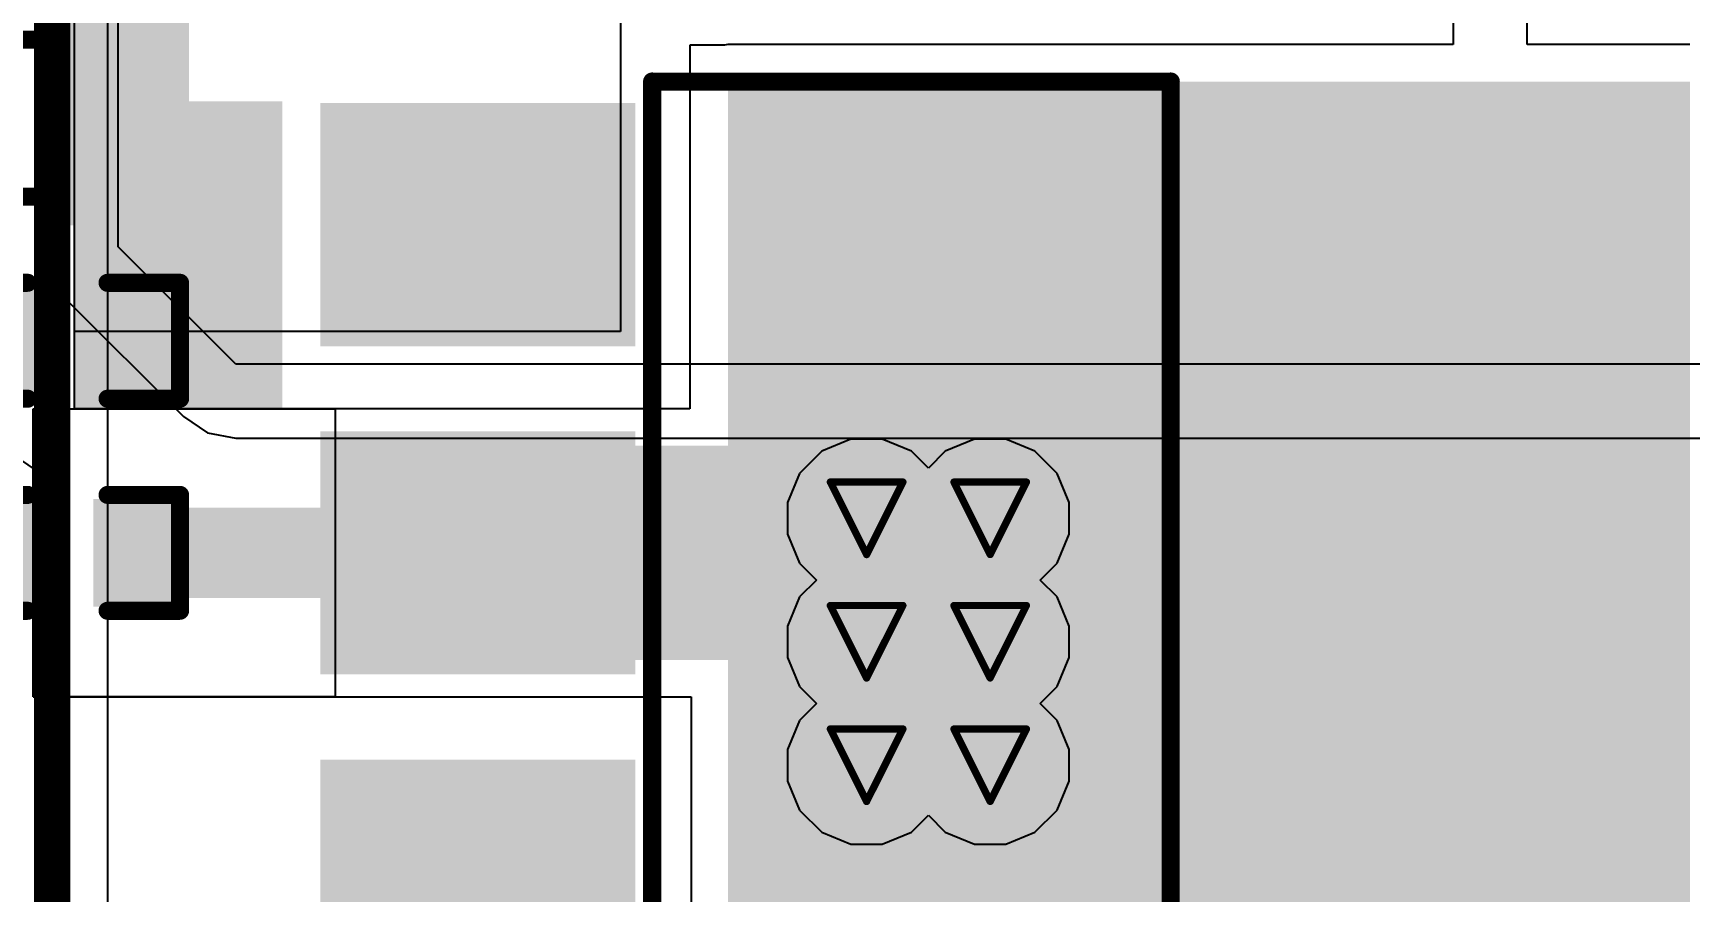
# Model space of a CAD drawing. Header units: inches. Extents: x -6 to 385, y -2 to 98.
# Drawn here: x 4.38 to 15.98, y 12.99 to 19.01 of the extents above; entities that cross this region are included whole.
import ezdxf

# ---------------------------------------------------------------- set-up
doc = ezdxf.new("R2010")
doc.units = ezdxf.units.IN
for name, color, linetype in [('Bottom Layer', 5, 'Continuous'), ('Bottom Overlay', 54, 'Continuous'), ('Bottom Paste', 16, 'Continuous'), ('Bottom Solder', 6, 'Continuous'), ('Drill Drawing', 1, 'Continuous'), ('Layer 1', 16, 'Continuous'), ('Layer 2', 76, 'Continuous'), ('Top Layer', 1, 'Continuous'), ('Top Solder', 216, 'Continuous'), ('Via Holes', 16, 'Continuous')]:
    doc.layers.add(name, color=color, linetype=linetype)
doc.styles.add('Arial', font='', dxfattribs={"height": 0.2})
doc.styles.get('Arial').set_extended_font_data('Arial')

# ---------------------------------------------------------------- blocks, each defined once
blk = doc.blocks.new('SOT__223_B_14')
at = {"layer": 'Bottom Layer'}
for points in [[(-3.05, 4.05), (-1.55, 4.05), (-1.55, 2.05), (-3.05, 2.05)], [(-0.75, 4.05), (0.75, 4.05), (0.75, 2.05), (-0.75, 2.05)], [(1.55, 4.05), (3.05, 4.05), (3.05, 2.05), (1.55, 2.05)], [(-1.9, -2.05), (1.9, -2.05), (1.9, -4.05), (-1.9, -4.05)]]:
    blk.add_hatch(color=5, dxfattribs=at).paths.add_polyline_path(points)
at = {"layer": 'Bottom Paste'}
for points in [[(-3.05, 4.05), (-1.55, 4.05), (-1.55, 2.05), (-3.05, 2.05)], [(-0.75, 4.05), (0.75, 4.05), (0.75, 2.05), (-0.75, 2.05)], [(1.55, 4.05), (3.05, 4.05), (3.05, 2.05), (1.55, 2.05)], [(-1.9, -2.05), (1.9, -2.05), (1.9, -4.05), (-1.9, -4.05)]]:
    blk.add_hatch(color=16, dxfattribs=at).paths.add_polyline_path(points)
at = {"layer": 'Bottom Solder'}
for points in [[(-3.152, 4.152), (-1.448, 4.152), (-1.448, 1.948), (-3.152, 1.948)], [(-0.852, 4.152), (0.852, 4.152), (0.852, 1.948), (-0.852, 1.948)], [(1.448, 4.152), (3.152, 4.152), (3.152, 1.948), (1.448, 1.948)], [(-2.002, -1.948), (2.002, -1.948), (2.002, -4.152), (-2.002, -4.152)]]:
    blk.add_hatch(color=6, dxfattribs=at).paths.add_polyline_path(points)
at = {"layer": 'Bottom Overlay'}
for points in [[(-3.353, 3.2, 0.2, 0.2, 0), (-3.353, 2.946, 0.2, 0.2, 0)], [(-3.353, 3.2, 0.2, 0.2, 0), (-3.226, 3.073, 0.2, 0.2, 0)], [(-3.226, 3.073, 0.2, 0.2, 0), (-3.353, 2.946, 0.2, 0.2, 0)], [(-3.302, 1.829, 0.127, 0.127, 0), (-3.302, -1.803, 0.127, 0.127, 0)], [(-3.302, 1.829, 0.127, 0.127, 0), (3.302, 1.829, 0.127, 0.127, 0)], [(3.302, 1.829, 0.127, 0.127, 0), (3.302, -1.803, 0.127, 0.127, 0)], [(-3.302, -1.803, 0.127, 0.127, 0), (3.302, -1.803, 0.127, 0.127, 0)]]:
    blk.add_lwpolyline(points, format="xyseb", dxfattribs=at)
for points in [[(-3.403, 3.2, 0.1, 0.1, 1), (-3.303, 3.2, 0.1, 0.1, 1)], [(-3.403, 3.2, 0.1, 0.1, 1), (-3.303, 3.2, 0.1, 0.1, 1)], [(-3.276, 3.073, 0.1, 0.1, 1), (-3.176, 3.073, 0.1, 0.1, 1)], [(-3.276, 3.073, 0.1, 0.1, 1), (-3.176, 3.073, 0.1, 0.1, 1)], [(-3.403, 2.946, 0.1, 0.1, 1), (-3.303, 2.946, 0.1, 0.1, 1)], [(-3.403, 2.946, 0.1, 0.1, 1), (-3.303, 2.946, 0.1, 0.1, 1)], [(-3.334, 1.829, 0.0635, 0.0635, 1), (-3.27, 1.829, 0.0635, 0.0635, 1)], [(-3.334, 1.829, 0.0635, 0.0635, 1), (-3.27, 1.829, 0.0635, 0.0635, 1)], [(3.27, 1.829, 0.0635, 0.0635, 1), (3.334, 1.829, 0.0635, 0.0635, 1)], [(3.27, 1.829, 0.0635, 0.0635, 1), (3.334, 1.829, 0.0635, 0.0635, 1)], [(-3.334, -1.803, 0.0635, 0.0635, 1), (-3.27, -1.803, 0.0635, 0.0635, 1)], [(-3.334, -1.803, 0.0635, 0.0635, 1), (-3.27, -1.803, 0.0635, 0.0635, 1)], [(3.27, -1.803, 0.0635, 0.0635, 1), (3.334, -1.803, 0.0635, 0.0635, 1)], [(3.27, -1.803, 0.0635, 0.0635, 1), (3.334, -1.803, 0.0635, 0.0635, 1)]]:
    blk.add_lwpolyline(points, format="xyseb", close=True, dxfattribs=at)
blk = doc.blocks.new('C___0402_B_94')
at = {"layer": 'Bottom Layer'}
for points in [[(-0.241, 0.317), (-0.241, -0.318), (-0.699, -0.318), (-0.699, 0.317)], [(0.699, 0.317), (0.699, -0.318), (0.241, -0.318), (0.241, 0.317)]]:
    blk.add_hatch(color=5, dxfattribs=at).paths.add_polyline_path(points)
at = {"layer": 'Bottom Paste'}
for points in [[(-0.241, 0.317), (-0.241, -0.318), (-0.699, -0.318), (-0.699, 0.317)], [(0.699, 0.317), (0.699, -0.318), (0.241, -0.318), (0.241, 0.317)]]:
    blk.add_hatch(color=16, dxfattribs=at).paths.add_polyline_path(points)
at = {"layer": 'Bottom Solder'}
for points in [[(-0.181, 0.377), (-0.181, -0.377), (-0.758, -0.377), (-0.758, 0.377)], [(0.759, 0.377), (0.759, -0.377), (0.181, -0.377), (0.181, 0.377)]]:
    blk.add_hatch(color=6, dxfattribs=at).paths.add_polyline_path(points)
at = {"layer": 'Bottom Overlay'}
for points in [[(-0.787, 0.406, 0.127, 0.127, 0), (-0.787, -0.406, 0.127, 0.127, 0)], [(-0.787, 0.406, 0.127, 0.127, 0), (-0.279, 0.406, 0.127, 0.127, 0)], [(0.279, 0.406, 0.127, 0.127, 0), (0.787, 0.406, 0.127, 0.127, 0)], [(0.787, -0.406, 0.127, 0.127, 0), (0.787, 0.406, 0.127, 0.127, 0)], [(-0.787, -0.406, 0.127, 0.127, 0), (-0.279, -0.406, 0.127, 0.127, 0)], [(0.279, -0.406, 0.127, 0.127, 0), (0.787, -0.406, 0.127, 0.127, 0)]]:
    blk.add_lwpolyline(points, format="xyseb", dxfattribs=at)
for points in [[(-0.819, 0.406, 0.0635, 0.0635, 1), (-0.756, 0.406, 0.0635, 0.0635, 1)], [(-0.819, 0.406, 0.0635, 0.0635, 1), (-0.756, 0.406, 0.0635, 0.0635, 1)], [(-0.311, 0.406, 0.0635, 0.0635, 1), (-0.248, 0.406, 0.0635, 0.0635, 1)], [(0.248, 0.406, 0.0635, 0.0635, 1), (0.311, 0.406, 0.0635, 0.0635, 1)], [(0.756, 0.406, 0.0635, 0.0635, 1), (0.819, 0.406, 0.0635, 0.0635, 1)], [(0.756, 0.406, 0.0635, 0.0635, 1), (0.819, 0.406, 0.0635, 0.0635, 1)], [(-0.819, -0.406, 0.0635, 0.0635, 1), (-0.756, -0.406, 0.0635, 0.0635, 1)], [(-0.819, -0.406, 0.0635, 0.0635, 1), (-0.756, -0.406, 0.0635, 0.0635, 1)], [(-0.311, -0.406, 0.0635, 0.0635, 1), (-0.248, -0.406, 0.0635, 0.0635, 1)], [(0.248, -0.406, 0.0635, 0.0635, 1), (0.311, -0.406, 0.0635, 0.0635, 1)], [(0.756, -0.406, 0.0635, 0.0635, 1), (0.819, -0.406, 0.0635, 0.0635, 1)], [(0.756, -0.406, 0.0635, 0.0635, 1), (0.819, -0.406, 0.0635, 0.0635, 1)]]:
    blk.add_lwpolyline(points, format="xyseb", close=True, dxfattribs=at)
blk = doc.blocks.new('T____0603_B_95')
at = {"layer": 'Bottom Layer'}
for points in [[(-1.02, 0.65), (-0.32, 0.65), (-0.32, -0.65), (-1.02, -0.65)], [(0.32, 0.65), (1.02, 0.65), (1.02, -0.65), (0.32, -0.65)]]:
    blk.add_hatch(color=5, dxfattribs=at).paths.add_polyline_path(points)
at = {"layer": 'Bottom Paste'}
for points in [[(-1.02, 0.65), (-0.32, 0.65), (-0.32, -0.65), (-1.02, -0.65)], [(0.32, 0.65), (1.02, 0.65), (1.02, -0.65), (0.32, -0.65)]]:
    blk.add_hatch(color=16, dxfattribs=at).paths.add_polyline_path(points)
at = {"layer": 'Bottom Solder'}
for points in [[(-1.122, 0.752), (-0.218, 0.752), (-0.218, -0.752), (-1.122, -0.752)], [(0.218, 0.752), (1.122, 0.752), (1.122, -0.752), (0.218, -0.752)]]:
    blk.add_hatch(color=6, dxfattribs=at).paths.add_polyline_path(points)
at = {"layer": 'Bottom Overlay'}
for points in [[(0.155, 0.55, 0.127, 0.127, 0), (-0.145, 0.55, 0.127, 0.127, 0)], [(0.155, -0.55, 0.127, 0.127, 0), (-0.145, -0.55, 0.127, 0.127, 0)]]:
    blk.add_lwpolyline(points, format="xyseb", dxfattribs=at)
for points in [[(-0.177, 0.55, 0.0635, 0.0635, 1), (-0.113, 0.55, 0.0635, 0.0635, 1)], [(0.123, 0.55, 0.0635, 0.0635, 1), (0.187, 0.55, 0.0635, 0.0635, 1)], [(-0.177, -0.55, 0.0635, 0.0635, 1), (-0.113, -0.55, 0.0635, 0.0635, 1)], [(0.123, -0.55, 0.0635, 0.0635, 1), (0.187, -0.55, 0.0635, 0.0635, 1)]]:
    blk.add_lwpolyline(points, format="xyseb", close=True, dxfattribs=at)
at = {"layer": 'Bottom Overlay', "style": 'Arial', "text_generation_flag": 2}
blk.add_text('+', height=0.635, rotation=180, dxfattribs=at).set_placement((-1.329, -0.87))
blk = doc.blocks.new('C___0402_B_96')
at = {"layer": 'Bottom Layer'}
for points in [[(-0.241, 0.317), (-0.241, -0.318), (-0.699, -0.318), (-0.699, 0.317)], [(0.699, 0.317), (0.699, -0.318), (0.241, -0.318), (0.241, 0.317)]]:
    blk.add_hatch(color=5, dxfattribs=at).paths.add_polyline_path(points)
at = {"layer": 'Bottom Paste'}
for points in [[(-0.241, 0.317), (-0.241, -0.318), (-0.699, -0.318), (-0.699, 0.317)], [(0.699, 0.317), (0.699, -0.318), (0.241, -0.318), (0.241, 0.317)]]:
    blk.add_hatch(color=16, dxfattribs=at).paths.add_polyline_path(points)
at = {"layer": 'Bottom Solder'}
for points in [[(-0.181, 0.377), (-0.181, -0.377), (-0.758, -0.377), (-0.758, 0.377)], [(0.758, 0.377), (0.758, -0.377), (0.181, -0.377), (0.181, 0.377)]]:
    blk.add_hatch(color=6, dxfattribs=at).paths.add_polyline_path(points)
at = {"layer": 'Bottom Overlay'}
for points in [[(-0.787, -0.406, 0.127, 0.127, 0), (-0.787, 0.406, 0.127, 0.127, 0)], [(-0.787, 0.406, 0.127, 0.127, 0), (-0.279, 0.406, 0.127, 0.127, 0)], [(0.279, 0.406, 0.127, 0.127, 0), (0.787, 0.406, 0.127, 0.127, 0)], [(0.787, -0.406, 0.127, 0.127, 0), (0.787, 0.406, 0.127, 0.127, 0)], [(-0.787, -0.406, 0.127, 0.127, 0), (-0.279, -0.406, 0.127, 0.127, 0)], [(0.279, -0.406, 0.127, 0.127, 0), (0.787, -0.406, 0.127, 0.127, 0)]]:
    blk.add_lwpolyline(points, format="xyseb", dxfattribs=at)
for points in [[(-0.819, 0.406, 0.0635, 0.0635, 1), (-0.756, 0.406, 0.0635, 0.0635, 1)], [(-0.819, 0.406, 0.0635, 0.0635, 1), (-0.756, 0.406, 0.0635, 0.0635, 1)], [(-0.311, 0.406, 0.0635, 0.0635, 1), (-0.248, 0.406, 0.0635, 0.0635, 1)], [(0.248, 0.406, 0.0635, 0.0635, 1), (0.311, 0.406, 0.0635, 0.0635, 1)], [(0.756, 0.406, 0.0635, 0.0635, 1), (0.819, 0.406, 0.0635, 0.0635, 1)], [(0.756, 0.406, 0.0635, 0.0635, 1), (0.819, 0.406, 0.0635, 0.0635, 1)], [(-0.819, -0.406, 0.0635, 0.0635, 1), (-0.756, -0.406, 0.0635, 0.0635, 1)], [(-0.819, -0.406, 0.0635, 0.0635, 1), (-0.756, -0.406, 0.0635, 0.0635, 1)], [(-0.311, -0.406, 0.0635, 0.0635, 1), (-0.248, -0.406, 0.0635, 0.0635, 1)], [(0.248, -0.406, 0.0635, 0.0635, 1), (0.311, -0.406, 0.0635, 0.0635, 1)], [(0.756, -0.406, 0.0635, 0.0635, 1), (0.819, -0.406, 0.0635, 0.0635, 1)], [(0.756, -0.406, 0.0635, 0.0635, 1), (0.819, -0.406, 0.0635, 0.0635, 1)]]:
    blk.add_lwpolyline(points, format="xyseb", close=True, dxfattribs=at)

msp = doc.modelspace()

# ---------------------------------------------------------------- hatches: boundary and pattern name
at = {"layer": 'Bottom Layer'}
for points in [[(9.243, 12.065), (15.55, 12.065), (15.55, 18.669), (9.243, 18.669)], [(12.649, 9.664), (15.98, 9.664), (15.98, 18.669), (12.649, 18.669)], [(4.667, 16.376), (6.121, 16.376), (6.121, 18.53), (4.667, 18.53)], [(6.491, 14.617), (13.967, 14.617), (13.967, 16.117), (6.491, 16.117)], [(5.088, 15.05), (7.491, 15.05), (7.491, 15.684), (5.088, 15.684)]]:
    msp.add_hatch(color=5, dxfattribs=at).paths.add_polyline_path(points)
h = msp.add_hatch(color=5, dxfattribs=at)
edge = h.paths.add_edge_path()
edge.add_arc((10.214, 15.609), 0.3, 0, 360)
h = msp.add_hatch(color=5, dxfattribs=at)
edge = h.paths.add_edge_path()
edge.add_arc((11.079, 15.609), 0.3, 0, 360)
h = msp.add_hatch(color=5, dxfattribs=at)
edge = h.paths.add_edge_path()
edge.add_arc((10.214, 14.744), 0.3, 0, 360)
h = msp.add_hatch(color=5, dxfattribs=at)
edge = h.paths.add_edge_path()
edge.add_arc((11.079, 14.744), 0.3, 0, 360)
h = msp.add_hatch(color=5, dxfattribs=at)
edge = h.paths.add_edge_path()
edge.add_arc((10.214, 13.879), 0.3, 0, 360)
h = msp.add_hatch(color=5, dxfattribs=at)
edge = h.paths.add_edge_path()
edge.add_arc((11.079, 13.879), 0.3, 0, 360)
at = {"layer": 'Bottom Solder'}
h = msp.add_hatch(color=6, dxfattribs=at)
edge = h.paths.add_edge_path()
edge.add_arc((10.214, 15.609), 0.402, 0, 360)
h = msp.add_hatch(color=6, dxfattribs=at)
edge = h.paths.add_edge_path()
edge.add_arc((11.079, 15.609), 0.402, 0, 360)
h = msp.add_hatch(color=6, dxfattribs=at)
edge = h.paths.add_edge_path()
edge.add_arc((10.214, 14.744), 0.402, 0, 360)
h = msp.add_hatch(color=6, dxfattribs=at)
edge = h.paths.add_edge_path()
edge.add_arc((11.079, 14.744), 0.402, 0, 360)
h = msp.add_hatch(color=6, dxfattribs=at)
edge = h.paths.add_edge_path()
edge.add_arc((10.214, 13.879), 0.402, 0, 360)
h = msp.add_hatch(color=6, dxfattribs=at)
edge = h.paths.add_edge_path()
edge.add_arc((11.079, 13.879), 0.402, 0, 360)
at = {"layer": 'Layer 1'}
h = msp.add_hatch(color=16, dxfattribs=at)
edge = h.paths.add_edge_path()
edge.add_arc((10.214, 15.609), 0.3, 0, 360)
h = msp.add_hatch(color=16, dxfattribs=at)
edge = h.paths.add_edge_path()
edge.add_arc((11.079, 15.609), 0.3, 0, 360)
h = msp.add_hatch(color=16, dxfattribs=at)
edge = h.paths.add_edge_path()
edge.add_arc((10.214, 14.744), 0.3, 0, 360)
h = msp.add_hatch(color=16, dxfattribs=at)
edge = h.paths.add_edge_path()
edge.add_arc((11.079, 14.744), 0.3, 0, 360)
h = msp.add_hatch(color=16, dxfattribs=at)
edge = h.paths.add_edge_path()
edge.add_arc((10.214, 13.879), 0.3, 0, 360)
h = msp.add_hatch(color=16, dxfattribs=at)
edge = h.paths.add_edge_path()
edge.add_arc((11.079, 13.879), 0.3, 0, 360)
at = {"layer": 'Layer 2'}
h = msp.add_hatch(color=76, dxfattribs=at)
edge = h.paths.add_edge_path()
edge.add_arc((10.214, 15.609), 0.3, 0, 360)
h = msp.add_hatch(color=76, dxfattribs=at)
edge = h.paths.add_edge_path()
edge.add_arc((11.079, 15.609), 0.3, 0, 360)
h = msp.add_hatch(color=76, dxfattribs=at)
edge = h.paths.add_edge_path()
edge.add_arc((10.214, 14.744), 0.3, 0, 360)
h = msp.add_hatch(color=76, dxfattribs=at)
edge = h.paths.add_edge_path()
edge.add_arc((11.079, 14.744), 0.3, 0, 360)
h = msp.add_hatch(color=76, dxfattribs=at)
edge = h.paths.add_edge_path()
edge.add_arc((10.214, 13.879), 0.3, 0, 360)
h = msp.add_hatch(color=76, dxfattribs=at)
edge = h.paths.add_edge_path()
edge.add_arc((11.079, 13.879), 0.3, 0, 360)
at = {"layer": 'Top Layer'}
h = msp.add_hatch(color=1, dxfattribs=at)
edge = h.paths.add_edge_path()
edge.add_arc((10.214, 15.609), 0.3, 0, 360)
h = msp.add_hatch(color=1, dxfattribs=at)
edge = h.paths.add_edge_path()
edge.add_arc((11.079, 15.609), 0.3, 0, 360)
h = msp.add_hatch(color=1, dxfattribs=at)
edge = h.paths.add_edge_path()
edge.add_arc((10.214, 14.744), 0.3, 0, 360)
h = msp.add_hatch(color=1, dxfattribs=at)
edge = h.paths.add_edge_path()
edge.add_arc((11.079, 14.744), 0.3, 0, 360)
h = msp.add_hatch(color=1, dxfattribs=at)
edge = h.paths.add_edge_path()
edge.add_arc((10.214, 13.879), 0.3, 0, 360)
h = msp.add_hatch(color=1, dxfattribs=at)
edge = h.paths.add_edge_path()
edge.add_arc((11.079, 13.879), 0.3, 0, 360)
at = {"layer": 'Top Solder'}
h = msp.add_hatch(color=216, dxfattribs=at)
edge = h.paths.add_edge_path()
edge.add_arc((10.214, 15.609), 0.402, 0, 360)
h = msp.add_hatch(color=216, dxfattribs=at)
edge = h.paths.add_edge_path()
edge.add_arc((11.079, 15.609), 0.402, 0, 360)
h = msp.add_hatch(color=216, dxfattribs=at)
edge = h.paths.add_edge_path()
edge.add_arc((10.214, 14.744), 0.402, 0, 360)
h = msp.add_hatch(color=216, dxfattribs=at)
edge = h.paths.add_edge_path()
edge.add_arc((11.079, 14.744), 0.402, 0, 360)
h = msp.add_hatch(color=216, dxfattribs=at)
edge = h.paths.add_edge_path()
edge.add_arc((10.214, 13.879), 0.402, 0, 360)
h = msp.add_hatch(color=216, dxfattribs=at)
edge = h.paths.add_edge_path()
edge.add_arc((11.079, 13.879), 0.402, 0, 360)
at = {"layer": 'Via Holes'}
h = msp.add_hatch(color=7, dxfattribs=at)
edge = h.paths.add_edge_path()
edge.add_arc((10.214, 15.609), 0.15, 0, 360)
h = msp.add_hatch(color=7, dxfattribs=at)
edge = h.paths.add_edge_path()
edge.add_arc((11.079, 15.609), 0.15, 0, 360)
h = msp.add_hatch(color=7, dxfattribs=at)
edge = h.paths.add_edge_path()
edge.add_arc((10.214, 14.744), 0.15, 0, 360)
h = msp.add_hatch(color=7, dxfattribs=at)
edge = h.paths.add_edge_path()
edge.add_arc((11.079, 14.744), 0.15, 0, 360)
h = msp.add_hatch(color=7, dxfattribs=at)
edge = h.paths.add_edge_path()
edge.add_arc((10.214, 13.879), 0.15, 0, 360)
h = msp.add_hatch(color=7, dxfattribs=at)
edge = h.paths.add_edge_path()
edge.add_arc((11.079, 13.879), 0.15, 0, 360)

# ---------------------------------------------------------------- linework, layer by layer
at = {"layer": 'Bottom Layer'}
for p, q in [((14.322, 21.057), (14.322, 18.928)), ((4.667, 16.376), (4.667, 20.241)), ((4.667, 16.917), (4.667, 20.241)), ((14.84, 18.928), (14.84, 19.839)), ((8.491, 19.202), (8.491, 16.917)), ((9.218, 18.923), (8.975, 18.923)), ((8.975, 18.923), (8.975, 16.376)), ((9.243, 18.928), (9.218, 18.923)), ((14.322, 18.928), (9.243, 18.928)), ((15.98, 18.928), (14.84, 18.928)), ((8.491, 16.917), (4.667, 16.917)), ((4.376, 14.358), (4.376, 16.376)), ((4.376, 16.376), (6.491, 16.376)), ((8.975, 16.376), (4.667, 16.376)), ((6.491, 16.376), (6.491, 14.358)), ((4.301, 16.01), (4.376, 15.959)), ((4.376, 15.959), (4.376, 14.358)), ((6.491, 14.358), (4.376, 14.358)), ((4.376, 14.358), (8.984, 14.358)), ((8.984, 14.358), (8.984, 12.065))]:
    msp.add_line(p, q, dxfattribs=at)
at = {"layer": 'Drill Drawing'}
for points in [[(9.96, 15.863, 0.0508, 0.0508, 0), (10.468, 15.863, 0.0508, 0.0508, 0)], [(9.96, 15.863, 0.0508, 0.0508, 0), (10.214, 15.355, 0.0508, 0.0508, 0)], [(10.214, 15.355, 0.0508, 0.0508, 0), (10.468, 15.863, 0.0508, 0.0508, 0)], [(10.825, 15.863, 0.0508, 0.0508, 0), (11.333, 15.863, 0.0508, 0.0508, 0)], [(10.825, 15.863, 0.0508, 0.0508, 0), (11.079, 15.355, 0.0508, 0.0508, 0)], [(11.079, 15.355, 0.0508, 0.0508, 0), (11.333, 15.863, 0.0508, 0.0508, 0)], [(9.96, 14.998, 0.0508, 0.0508, 0), (10.468, 14.998, 0.0508, 0.0508, 0)], [(9.96, 14.998, 0.0508, 0.0508, 0), (10.214, 14.49, 0.0508, 0.0508, 0)], [(10.214, 14.49, 0.0508, 0.0508, 0), (10.468, 14.998, 0.0508, 0.0508, 0)], [(10.825, 14.998, 0.0508, 0.0508, 0), (11.333, 14.998, 0.0508, 0.0508, 0)], [(10.825, 14.998, 0.0508, 0.0508, 0), (11.079, 14.49, 0.0508, 0.0508, 0)], [(11.079, 14.49, 0.0508, 0.0508, 0), (11.333, 14.998, 0.0508, 0.0508, 0)], [(9.96, 14.133, 0.0508, 0.0508, 0), (10.468, 14.133, 0.0508, 0.0508, 0)], [(9.96, 14.133, 0.0508, 0.0508, 0), (10.214, 13.625, 0.0508, 0.0508, 0)], [(10.214, 13.625, 0.0508, 0.0508, 0), (10.468, 14.133, 0.0508, 0.0508, 0)], [(10.825, 14.133, 0.0508, 0.0508, 0), (11.333, 14.133, 0.0508, 0.0508, 0)], [(10.825, 14.133, 0.0508, 0.0508, 0), (11.079, 13.625, 0.0508, 0.0508, 0)], [(11.079, 13.625, 0.0508, 0.0508, 0), (11.333, 14.133, 0.0508, 0.0508, 0)]]:
    msp.add_lwpolyline(points, format="xyseb", dxfattribs=at)
for points in [[(9.947, 15.863, 0.0254, 0.0254, 1), (9.973, 15.863, 0.0254, 0.0254, 1)], [(9.947, 15.863, 0.0254, 0.0254, 1), (9.973, 15.863, 0.0254, 0.0254, 1)], [(10.455, 15.863, 0.0254, 0.0254, 1), (10.481, 15.863, 0.0254, 0.0254, 1)], [(10.455, 15.863, 0.0254, 0.0254, 1), (10.481, 15.863, 0.0254, 0.0254, 1)], [(10.813, 15.863, 0.0254, 0.0254, 1), (10.838, 15.863, 0.0254, 0.0254, 1)], [(10.813, 15.863, 0.0254, 0.0254, 1), (10.838, 15.863, 0.0254, 0.0254, 1)], [(11.321, 15.863, 0.0254, 0.0254, 1), (11.346, 15.863, 0.0254, 0.0254, 1)], [(11.321, 15.863, 0.0254, 0.0254, 1), (11.346, 15.863, 0.0254, 0.0254, 1)], [(10.201, 15.355, 0.0254, 0.0254, 1), (10.227, 15.355, 0.0254, 0.0254, 1)], [(10.201, 15.355, 0.0254, 0.0254, 1), (10.227, 15.355, 0.0254, 0.0254, 1)], [(11.067, 15.355, 0.0254, 0.0254, 1), (11.092, 15.355, 0.0254, 0.0254, 1)], [(11.067, 15.355, 0.0254, 0.0254, 1), (11.092, 15.355, 0.0254, 0.0254, 1)], [(9.947, 14.998, 0.0254, 0.0254, 1), (9.973, 14.998, 0.0254, 0.0254, 1)], [(9.947, 14.998, 0.0254, 0.0254, 1), (9.973, 14.998, 0.0254, 0.0254, 1)], [(10.455, 14.998, 0.0254, 0.0254, 1), (10.481, 14.998, 0.0254, 0.0254, 1)], [(10.455, 14.998, 0.0254, 0.0254, 1), (10.481, 14.998, 0.0254, 0.0254, 1)], [(10.813, 14.998, 0.0254, 0.0254, 1), (10.838, 14.998, 0.0254, 0.0254, 1)], [(10.813, 14.998, 0.0254, 0.0254, 1), (10.838, 14.998, 0.0254, 0.0254, 1)], [(11.321, 14.998, 0.0254, 0.0254, 1), (11.346, 14.998, 0.0254, 0.0254, 1)], [(11.321, 14.998, 0.0254, 0.0254, 1), (11.346, 14.998, 0.0254, 0.0254, 1)], [(10.201, 14.49, 0.0254, 0.0254, 1), (10.227, 14.49, 0.0254, 0.0254, 1)], [(10.201, 14.49, 0.0254, 0.0254, 1), (10.227, 14.49, 0.0254, 0.0254, 1)], [(11.067, 14.49, 0.0254, 0.0254, 1), (11.092, 14.49, 0.0254, 0.0254, 1)], [(11.067, 14.49, 0.0254, 0.0254, 1), (11.092, 14.49, 0.0254, 0.0254, 1)], [(9.947, 14.133, 0.0254, 0.0254, 1), (9.973, 14.133, 0.0254, 0.0254, 1)], [(9.947, 14.133, 0.0254, 0.0254, 1), (9.973, 14.133, 0.0254, 0.0254, 1)], [(10.455, 14.133, 0.0254, 0.0254, 1), (10.481, 14.133, 0.0254, 0.0254, 1)], [(10.455, 14.133, 0.0254, 0.0254, 1), (10.481, 14.133, 0.0254, 0.0254, 1)], [(10.813, 14.133, 0.0254, 0.0254, 1), (10.838, 14.133, 0.0254, 0.0254, 1)], [(10.813, 14.133, 0.0254, 0.0254, 1), (10.838, 14.133, 0.0254, 0.0254, 1)], [(11.321, 14.133, 0.0254, 0.0254, 1), (11.346, 14.133, 0.0254, 0.0254, 1)], [(11.321, 14.133, 0.0254, 0.0254, 1), (11.346, 14.133, 0.0254, 0.0254, 1)], [(10.201, 13.625, 0.0254, 0.0254, 1), (10.227, 13.625, 0.0254, 0.0254, 1)], [(10.201, 13.625, 0.0254, 0.0254, 1), (10.227, 13.625, 0.0254, 0.0254, 1)], [(11.067, 13.625, 0.0254, 0.0254, 1), (11.092, 13.625, 0.0254, 0.0254, 1)], [(11.067, 13.625, 0.0254, 0.0254, 1), (11.092, 13.625, 0.0254, 0.0254, 1)]]:
    msp.add_lwpolyline(points, format="xyseb", close=True, dxfattribs=at)
at = {"layer": 'Layer 1'}
for p, q in [((10.104, 16.163), (9.9, 16.079)), ((10.324, 16.163), (10.104, 16.163)), ((10.528, 16.079), (10.324, 16.163)), ((10.969, 16.163), (10.765, 16.079)), ((11.189, 16.163), (10.969, 16.163)), ((11.393, 16.079), (11.189, 16.163)), ((9.9, 16.079), (9.744, 15.923)), ((10.647, 15.96), (10.528, 16.079)), ((10.765, 16.079), (10.647, 15.96)), ((11.549, 15.923), (11.393, 16.079)), ((9.744, 15.923), (9.66, 15.719)), ((11.633, 15.719), (11.549, 15.923)), ((9.66, 15.719), (9.66, 15.499)), ((11.633, 15.499), (11.633, 15.719)), ((9.66, 15.499), (9.744, 15.295)), ((11.549, 15.295), (11.633, 15.499)), ((9.744, 15.295), (9.863, 15.176)), ((11.43, 15.176), (11.549, 15.295)), ((9.863, 15.176), (9.744, 15.058)), ((11.549, 15.058), (11.43, 15.176)), ((9.744, 15.058), (9.66, 14.854)), ((11.633, 14.854), (11.549, 15.058)), ((9.66, 14.854), (9.66, 14.634)), ((11.633, 14.634), (11.633, 14.854)), ((9.66, 14.634), (9.744, 14.43)), ((11.549, 14.43), (11.633, 14.634)), ((9.744, 14.43), (9.863, 14.311)), ((11.43, 14.311), (11.549, 14.43)), ((9.863, 14.311), (9.744, 14.193)), ((11.549, 14.193), (11.43, 14.311)), ((9.744, 14.193), (9.66, 13.989)), ((11.633, 13.989), (11.549, 14.193)), ((9.66, 13.989), (9.66, 13.768)), ((11.633, 13.768), (11.633, 13.989)), ((9.66, 13.768), (9.744, 13.565)), ((11.549, 13.565), (11.633, 13.768)), ((9.744, 13.565), (9.9, 13.409)), ((10.528, 13.409), (10.647, 13.528)), ((10.647, 13.528), (10.765, 13.409)), ((11.393, 13.409), (11.549, 13.565)), ((9.9, 13.409), (10.104, 13.325)), ((10.324, 13.325), (10.528, 13.409)), ((10.765, 13.409), (10.969, 13.325)), ((11.189, 13.325), (11.393, 13.409)), ((10.104, 13.325), (10.324, 13.325)), ((10.969, 13.325), (11.189, 13.325))]:
    msp.add_line(p, q, dxfattribs=at)
at = {"layer": 'Layer 2'}
for p, q in [((4.972, 17.51), (4.972, 28.081)), ((4.454, 27.506), (4.454, 17.51)), ((4.454, 17.51), (4.494, 17.312)), ((5.795, 16.688), (4.972, 17.51)), ((4.494, 17.312), (4.606, 17.144)), ((4.606, 17.144), (5.429, 16.322)), ((24.155, 16.688), (5.795, 16.688)), ((5.429, 16.322), (5.597, 16.209)), ((5.597, 16.209), (5.795, 16.17)), ((5.795, 16.17), (17.262, 16.17))]:
    msp.add_line(p, q, dxfattribs=at)
at = {"layer": 'Top Layer'}
for p, q in [((4.899, 7.309), (4.899, 38.848)), ((10.104, 16.163), (9.9, 16.079)), ((10.324, 16.163), (10.104, 16.163)), ((10.528, 16.079), (10.324, 16.163)), ((10.969, 16.163), (10.765, 16.079)), ((11.189, 16.163), (10.969, 16.163)), ((11.393, 16.079), (11.189, 16.163)), ((9.9, 16.079), (9.744, 15.923)), ((10.647, 15.96), (10.528, 16.079)), ((10.765, 16.079), (10.647, 15.96)), ((11.549, 15.923), (11.393, 16.079)), ((9.744, 15.923), (9.66, 15.719)), ((11.633, 15.719), (11.549, 15.923)), ((9.66, 15.719), (9.66, 15.499)), ((11.633, 15.499), (11.633, 15.719)), ((9.66, 15.499), (9.744, 15.295)), ((11.549, 15.295), (11.633, 15.499)), ((9.744, 15.295), (9.863, 15.176)), ((11.43, 15.176), (11.549, 15.295)), ((9.863, 15.176), (9.744, 15.058)), ((11.549, 15.058), (11.43, 15.176)), ((9.744, 15.058), (9.66, 14.854)), ((11.633, 14.854), (11.549, 15.058)), ((9.66, 14.854), (9.66, 14.634)), ((11.633, 14.634), (11.633, 14.854)), ((9.66, 14.634), (9.744, 14.43)), ((11.549, 14.43), (11.633, 14.634)), ((9.744, 14.43), (9.863, 14.311)), ((11.43, 14.311), (11.549, 14.43)), ((9.863, 14.311), (9.744, 14.193)), ((11.549, 14.193), (11.43, 14.311)), ((9.744, 14.193), (9.66, 13.989)), ((11.633, 13.989), (11.549, 14.193)), ((9.66, 13.989), (9.66, 13.768)), ((11.633, 13.768), (11.633, 13.989)), ((9.66, 13.768), (9.744, 13.565)), ((11.549, 13.565), (11.633, 13.768)), ((9.744, 13.565), (9.9, 13.409)), ((10.528, 13.409), (10.647, 13.528)), ((10.647, 13.528), (10.765, 13.409)), ((11.393, 13.409), (11.549, 13.565)), ((9.9, 13.409), (10.104, 13.325)), ((10.324, 13.325), (10.528, 13.409)), ((10.765, 13.409), (10.969, 13.325)), ((11.189, 13.325), (11.393, 13.409)), ((10.104, 13.325), (10.324, 13.325)), ((10.969, 13.325), (11.189, 13.325))]:
    msp.add_line(p, q, dxfattribs=at)
msp.add_lwpolyline([(4.51, 7.148, 0.254, 0.254, 0), (4.51, 38.848, 0.254, 0.254, 0)], format="xyseb", dxfattribs=at)

# ---------------------------------------------------------------- block references
for name, p, rotation in [('T____0603_B_95', (4.347, 18.413), 180), ('SOT__223_B_14', (10.541, 15.367), 90)]:
    msp.add_blockref(name, p, dxfattribs=dict(rotation=rotation))
for name, p in [('C___0402_B_94', (4.618, 16.853)), ('C___0402_B_96', (4.618, 15.367))]:
    msp.add_blockref(name, p)

doc.saveas('drawing.dxf')
